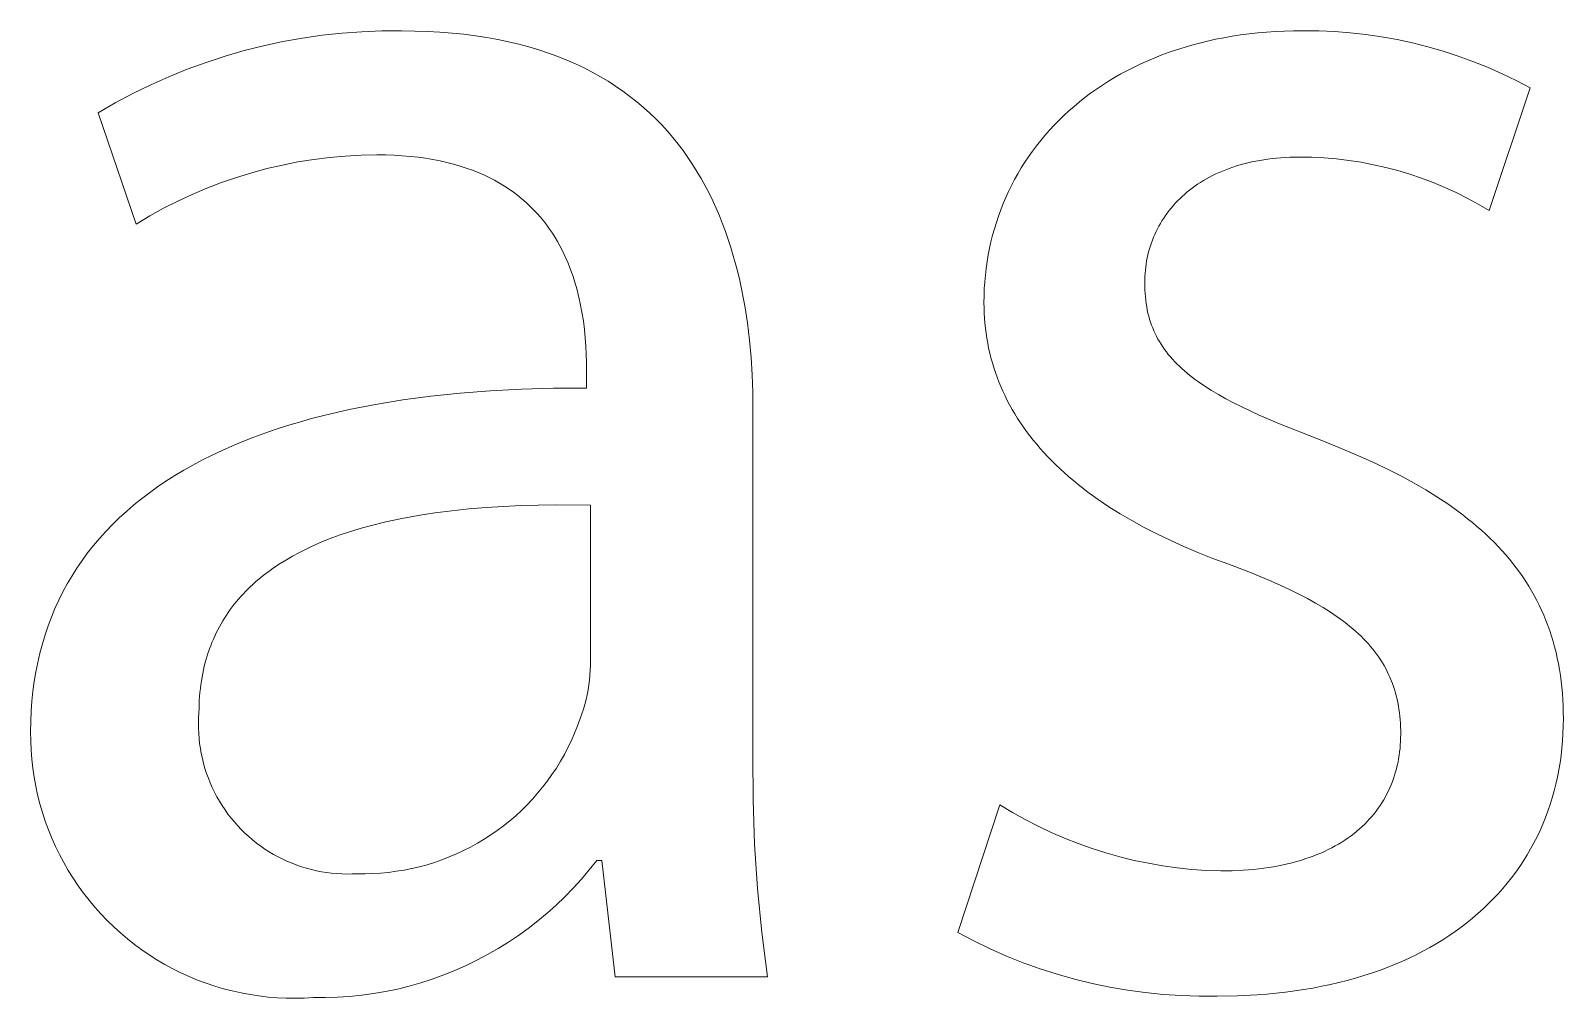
# Model space of a CAD drawing. Header units: millimetres. Extents: x 1434 to 4837, y 1889 to 4267.
# Drawn here: x 4309.7 to 4337.04, y 1946.12 to 1963.37 of the extents above; entities that cross this region are included whole.
import ezdxf

# ---------------------------------------------------------------- set-up
doc = ezdxf.new("R2010")
doc.units = ezdxf.units.MM
doc.header["$MEASUREMENT"] = 0
doc.layers.add('Domyślny', color=7, linetype='Continuous', true_color=0x000000)

msp = doc.modelspace()

# ---------------------------------------------------------------- linework, layer by layer
at = {"layer": 'Domyślny', "color": 18, "lineweight": 15, "true_color": 0x000000}
for p, q in [((4314.197, 1963.176), (4314.546, 1963.238)), ((4314.546, 1963.238), (4314.898, 1963.289)), ((4314.898, 1963.289), (4315.251, 1963.327)), ((4315.251, 1963.327), (4315.605, 1963.353)), ((4315.605, 1963.353), (4315.96, 1963.366)), ((4315.96, 1963.366), (4316.315, 1963.368)), ((4316.315, 1963.368), (4316.548, 1963.365)), ((4316.548, 1963.365), (4316.776, 1963.358)), ((4316.776, 1963.358), (4316.998, 1963.345)), ((4316.998, 1963.345), (4317.215, 1963.328)), ((4317.215, 1963.328), (4317.426, 1963.306)), ((4317.426, 1963.306), (4317.632, 1963.28)), ((4317.632, 1963.28), (4317.833, 1963.249)), ((4317.833, 1963.249), (4318.029, 1963.213)), ((4318.029, 1963.213), (4318.22, 1963.173)), ((4330.69, 1963.185), (4330.833, 1963.217)), ((4330.833, 1963.217), (4330.979, 1963.246)), ((4330.979, 1963.246), (4331.127, 1963.271)), ((4331.127, 1963.271), (4331.278, 1963.295)), ((4331.278, 1963.295), (4331.43, 1963.315)), ((4331.43, 1963.315), (4331.585, 1963.332)), ((4331.585, 1963.332), (4331.742, 1963.346)), ((4331.742, 1963.346), (4331.901, 1963.357)), ((4331.901, 1963.357), (4332.062, 1963.365)), ((4332.062, 1963.365), (4332.225, 1963.37)), ((4332.225, 1963.37), (4332.39, 1963.371)), ((4332.39, 1963.371), (4332.672, 1963.368)), ((4332.672, 1963.368), (4332.953, 1963.356)), ((4332.953, 1963.356), (4333.235, 1963.334)), ((4333.235, 1963.334), (4333.515, 1963.303)), ((4333.515, 1963.303), (4333.794, 1963.262)), ((4333.794, 1963.262), (4334.071, 1963.212)), ((4334.071, 1963.212), (4334.346, 1963.153)), ((4312.826, 1962.806), (4313.164, 1962.916)), ((4313.164, 1962.916), (4313.505, 1963.015)), ((4313.505, 1963.015), (4313.849, 1963.101)), ((4313.849, 1963.101), (4314.197, 1963.176)), ((4318.22, 1963.173), (4318.405, 1963.129)), ((4318.405, 1963.129), (4318.586, 1963.081)), ((4318.586, 1963.081), (4318.762, 1963.028)), ((4318.762, 1963.028), (4318.933, 1962.971)), ((4318.933, 1962.971), (4319.099, 1962.911)), ((4329.747, 1962.888), (4329.875, 1962.939)), ((4329.875, 1962.939), (4330.005, 1962.986)), ((4330.005, 1962.986), (4330.137, 1963.031)), ((4330.137, 1963.031), (4330.272, 1963.074)), ((4330.272, 1963.074), (4330.409, 1963.114)), ((4330.409, 1963.114), (4330.548, 1963.151)), ((4330.548, 1963.151), (4330.69, 1963.185)), ((4334.346, 1963.153), (4334.62, 1963.084)), ((4334.62, 1963.084), (4334.891, 1963.006)), ((4334.891, 1963.006), (4335.159, 1962.919)), ((4335.159, 1962.919), (4335.424, 1962.823)), ((4312.163, 1962.551), (4312.492, 1962.684)), ((4312.492, 1962.684), (4312.826, 1962.806)), ((4319.099, 1962.911), (4319.26, 1962.846)), ((4319.26, 1962.846), (4319.417, 1962.778)), ((4319.417, 1962.778), (4319.569, 1962.706)), ((4319.569, 1962.706), (4319.716, 1962.63)), ((4329.145, 1962.6), (4329.26, 1962.663)), ((4329.26, 1962.663), (4329.379, 1962.723)), ((4329.379, 1962.723), (4329.499, 1962.78)), ((4329.499, 1962.78), (4329.622, 1962.836)), ((4329.622, 1962.836), (4329.747, 1962.888)), ((4335.424, 1962.823), (4335.685, 1962.718)), ((4335.685, 1962.718), (4335.943, 1962.604)), ((4311.52, 1962.25), (4311.839, 1962.406)), ((4311.839, 1962.406), (4312.163, 1962.551)), ((4319.716, 1962.63), (4319.859, 1962.551)), ((4319.859, 1962.551), (4319.998, 1962.468)), ((4319.998, 1962.468), (4320.132, 1962.382)), ((4320.132, 1962.382), (4320.262, 1962.292)), ((4328.707, 1962.328), (4328.813, 1962.4)), ((4328.813, 1962.4), (4328.921, 1962.469)), ((4328.921, 1962.469), (4329.032, 1962.536)), ((4329.032, 1962.536), (4329.145, 1962.6)), ((4335.943, 1962.604), (4336.197, 1962.482)), ((4336.197, 1962.482), (4336.447, 1962.351)), ((4311.206, 1962.083), (4311.52, 1962.25)), ((4320.262, 1962.292), (4320.387, 1962.199)), ((4320.387, 1962.199), (4320.509, 1962.103)), ((4320.509, 1962.103), (4320.626, 1962.004)), ((4328.309, 1962.022), (4328.404, 1962.102)), ((4328.404, 1962.102), (4328.503, 1962.179)), ((4328.503, 1962.179), (4328.603, 1962.255)), ((4328.603, 1962.255), (4328.707, 1962.328)), ((4336.447, 1962.351), (4335.71, 1960.164)), ((4310.899, 1961.906), (4311.206, 1962.083)), ((4311.578, 1959.923), (4310.899, 1961.906)), ((4320.626, 1962.004), (4320.739, 1961.902)), ((4320.739, 1961.902), (4320.848, 1961.797)), ((4328.037, 1961.771), (4328.125, 1961.857)), ((4328.125, 1961.857), (4328.216, 1961.941)), ((4328.216, 1961.941), (4328.309, 1962.022)), ((4320.848, 1961.797), (4320.953, 1961.69)), ((4320.953, 1961.69), (4321.054, 1961.579)), ((4321.054, 1961.579), (4321.152, 1961.466)), ((4327.79, 1961.504), (4327.87, 1961.595)), ((4327.87, 1961.595), (4327.952, 1961.684)), ((4327.952, 1961.684), (4328.037, 1961.771)), ((4321.152, 1961.466), (4321.245, 1961.35)), ((4321.245, 1961.35), (4321.335, 1961.232)), ((4327.566, 1961.221), (4327.638, 1961.317)), ((4327.638, 1961.317), (4327.713, 1961.411)), ((4327.713, 1961.411), (4327.79, 1961.504)), ((4314.466, 1961.03), (4314.189, 1960.976)), ((4314.746, 1961.075), (4314.466, 1961.03)), ((4315.026, 1961.11), (4314.746, 1961.075)), ((4315.308, 1961.136), (4315.026, 1961.11)), ((4315.59, 1961.152), (4315.308, 1961.136)), ((4315.873, 1961.158), (4315.59, 1961.152)), ((4316.029, 1961.156), (4315.873, 1961.158)), ((4316.18, 1961.151), (4316.029, 1961.156)), ((4316.327, 1961.142), (4316.18, 1961.151)), ((4316.47, 1961.13), (4316.327, 1961.142)), ((4316.608, 1961.115), (4316.47, 1961.13)), ((4316.743, 1961.096), (4316.608, 1961.115)), ((4316.873, 1961.074), (4316.743, 1961.096)), ((4317, 1961.05), (4316.873, 1961.074)), ((4317.123, 1961.022), (4317, 1961.05)), ((4317.242, 1960.992), (4317.123, 1961.022)), ((4321.335, 1961.232), (4321.421, 1961.111)), ((4321.421, 1961.111), (4321.503, 1960.988)), ((4327.367, 1960.923), (4327.431, 1961.024)), ((4327.431, 1961.024), (4327.497, 1961.123)), ((4327.497, 1961.123), (4327.566, 1961.221)), ((4331.407, 1961.014), (4331.339, 1960.997)), ((4331.477, 1961.03), (4331.407, 1961.014)), ((4331.548, 1961.045), (4331.477, 1961.03)), ((4331.62, 1961.058), (4331.548, 1961.045)), ((4331.693, 1961.07), (4331.62, 1961.058)), ((4331.767, 1961.081), (4331.693, 1961.07)), ((4331.843, 1961.09), (4331.767, 1961.081)), ((4331.92, 1961.098), (4331.843, 1961.09)), ((4331.998, 1961.104), (4331.92, 1961.098)), ((4332.077, 1961.109), (4331.998, 1961.104)), ((4332.158, 1961.113), (4332.077, 1961.109)), ((4332.239, 1961.115), (4332.158, 1961.113)), ((4332.322, 1961.116), (4332.239, 1961.115)), ((4332.545, 1961.113), (4332.322, 1961.116)), ((4332.767, 1961.102), (4332.545, 1961.113)), ((4332.989, 1961.084), (4332.767, 1961.102)), ((4333.211, 1961.058), (4332.989, 1961.084)), ((4333.431, 1961.024), (4333.211, 1961.058)), ((4333.65, 1960.982), (4333.431, 1961.024)), ((4313.37, 1960.755), (4313.102, 1960.663)), ((4313.64, 1960.838), (4313.37, 1960.755)), ((4313.913, 1960.912), (4313.64, 1960.838)), ((4314.189, 1960.976), (4313.913, 1960.912)), ((4317.357, 1960.958), (4317.242, 1960.992)), ((4317.468, 1960.922), (4317.357, 1960.958)), ((4317.576, 1960.884), (4317.468, 1960.922)), ((4317.68, 1960.842), (4317.576, 1960.884)), ((4317.78, 1960.799), (4317.68, 1960.842)), ((4317.877, 1960.753), (4317.78, 1960.799)), ((4317.971, 1960.704), (4317.877, 1960.753)), ((4321.503, 1960.988), (4321.582, 1960.863)), ((4321.582, 1960.863), (4321.658, 1960.735)), ((4321.658, 1960.735), (4321.73, 1960.606)), ((4327.249, 1960.717), (4327.307, 1960.821)), ((4327.307, 1960.821), (4327.367, 1960.923)), ((4330.669, 1960.729), (4330.616, 1960.698)), ((4330.724, 1960.759), (4330.669, 1960.729)), ((4330.78, 1960.788), (4330.724, 1960.759)), ((4330.837, 1960.816), (4330.78, 1960.788)), ((4330.895, 1960.842), (4330.837, 1960.816)), ((4330.955, 1960.868), (4330.895, 1960.842)), ((4331.016, 1960.892), (4330.955, 1960.868)), ((4331.078, 1960.916), (4331.016, 1960.892)), ((4331.141, 1960.938), (4331.078, 1960.916)), ((4331.206, 1960.959), (4331.141, 1960.938)), ((4331.272, 1960.978), (4331.206, 1960.959)), ((4331.339, 1960.997), (4331.272, 1960.978)), ((4333.867, 1960.933), (4333.65, 1960.982)), ((4334.083, 1960.877), (4333.867, 1960.933)), ((4334.296, 1960.813), (4334.083, 1960.877)), ((4334.507, 1960.741), (4334.296, 1960.813)), ((4334.716, 1960.663), (4334.507, 1960.741)), ((4312.838, 1960.562), (4312.578, 1960.452)), ((4313.102, 1960.663), (4312.838, 1960.562)), ((4318.061, 1960.654), (4317.971, 1960.704)), ((4318.148, 1960.601), (4318.061, 1960.654)), ((4318.232, 1960.546), (4318.148, 1960.601)), ((4318.312, 1960.49), (4318.232, 1960.546)), ((4318.39, 1960.431), (4318.312, 1960.49)), ((4321.73, 1960.606), (4321.798, 1960.474)), ((4321.798, 1960.474), (4321.863, 1960.34)), ((4327.092, 1960.398), (4327.141, 1960.506)), ((4327.141, 1960.506), (4327.193, 1960.612)), ((4327.193, 1960.612), (4327.249, 1960.717)), ((4330.322, 1960.491), (4330.278, 1960.453)), ((4330.368, 1960.528), (4330.322, 1960.491)), ((4330.415, 1960.564), (4330.368, 1960.528)), ((4330.463, 1960.599), (4330.415, 1960.564)), ((4330.513, 1960.633), (4330.463, 1960.599)), ((4330.564, 1960.666), (4330.513, 1960.633)), ((4330.616, 1960.698), (4330.564, 1960.666)), ((4334.921, 1960.577), (4334.716, 1960.663)), ((4335.124, 1960.484), (4334.921, 1960.577)), ((4335.323, 1960.384), (4335.124, 1960.484)), ((4312.069, 1960.204), (4311.821, 1960.068)), ((4312.321, 1960.332), (4312.069, 1960.204)), ((4312.578, 1960.452), (4312.321, 1960.332)), ((4318.464, 1960.37), (4318.39, 1960.431)), ((4318.535, 1960.308), (4318.464, 1960.37)), ((4318.604, 1960.245), (4318.535, 1960.308)), ((4318.669, 1960.179), (4318.604, 1960.245)), ((4321.863, 1960.34), (4321.925, 1960.205)), ((4321.925, 1960.205), (4321.984, 1960.068)), ((4327.001, 1960.178), (4327.045, 1960.288)), ((4327.045, 1960.288), (4327.092, 1960.398)), ((4330.04, 1960.208), (4330.004, 1960.165)), ((4330.076, 1960.251), (4330.04, 1960.208)), ((4330.114, 1960.293), (4330.076, 1960.251)), ((4330.153, 1960.335), (4330.114, 1960.293)), ((4330.193, 1960.375), (4330.153, 1960.335)), ((4330.235, 1960.415), (4330.193, 1960.375)), ((4330.278, 1960.453), (4330.235, 1960.415)), ((4335.518, 1960.278), (4335.323, 1960.384)), ((4335.71, 1960.164), (4335.518, 1960.278)), ((4311.821, 1960.068), (4311.578, 1959.923)), ((4318.732, 1960.112), (4318.669, 1960.179)), ((4318.792, 1960.044), (4318.732, 1960.112)), ((4318.849, 1959.974), (4318.792, 1960.044)), ((4318.903, 1959.904), (4318.849, 1959.974)), ((4321.984, 1960.068), (4322.04, 1959.929)), ((4322.04, 1959.929), (4322.092, 1959.789)), ((4326.888, 1959.839), (4326.923, 1959.953)), ((4326.923, 1959.953), (4326.961, 1960.066)), ((4326.961, 1960.066), (4327.001, 1960.178)), ((4329.849, 1959.935), (4329.822, 1959.887)), ((4329.877, 1959.982), (4329.849, 1959.935)), ((4329.907, 1960.029), (4329.877, 1959.982)), ((4329.938, 1960.075), (4329.907, 1960.029)), ((4329.971, 1960.12), (4329.938, 1960.075)), ((4330.004, 1960.165), (4329.971, 1960.12)), ((4318.955, 1959.832), (4318.903, 1959.904)), ((4319.005, 1959.759), (4318.955, 1959.832)), ((4319.052, 1959.685), (4319.005, 1959.759)), ((4319.096, 1959.61), (4319.052, 1959.685)), ((4322.092, 1959.789), (4322.141, 1959.647)), ((4322.141, 1959.647), (4322.188, 1959.503)), ((4326.827, 1959.608), (4326.856, 1959.724)), ((4326.856, 1959.724), (4326.888, 1959.839)), ((4329.707, 1959.638), (4329.688, 1959.586)), ((4329.727, 1959.689), (4329.707, 1959.638)), ((4329.749, 1959.739), (4329.727, 1959.689)), ((4329.772, 1959.789), (4329.749, 1959.739)), ((4329.796, 1959.839), (4329.772, 1959.789)), ((4329.822, 1959.887), (4329.796, 1959.839)), ((4319.139, 1959.534), (4319.096, 1959.61)), ((4319.179, 1959.457), (4319.139, 1959.534)), ((4319.216, 1959.38), (4319.179, 1959.457)), ((4319.252, 1959.302), (4319.216, 1959.38)), ((4322.188, 1959.503), (4322.231, 1959.359)), ((4326.757, 1959.254), (4326.778, 1959.373)), ((4326.778, 1959.373), (4326.801, 1959.491)), ((4326.801, 1959.491), (4326.827, 1959.608)), ((4329.626, 1959.374), (4329.614, 1959.32)), ((4329.639, 1959.428), (4329.626, 1959.374)), ((4329.654, 1959.481), (4329.639, 1959.428)), ((4329.67, 1959.534), (4329.654, 1959.481)), ((4329.688, 1959.586), (4329.67, 1959.534)), ((4319.285, 1959.224), (4319.252, 1959.302)), ((4319.317, 1959.145), (4319.285, 1959.224)), ((4319.346, 1959.066), (4319.317, 1959.145)), ((4322.231, 1959.359), (4322.272, 1959.212)), ((4322.272, 1959.212), (4322.31, 1959.065)), ((4326.727, 1959.013), (4326.74, 1959.134)), ((4326.74, 1959.134), (4326.757, 1959.254)), ((4329.58, 1959.099), (4329.575, 1959.043)), ((4329.586, 1959.155), (4329.58, 1959.099)), ((4329.594, 1959.211), (4329.586, 1959.155)), ((4329.603, 1959.266), (4329.594, 1959.211)), ((4329.614, 1959.32), (4329.603, 1959.266)), ((4319.374, 1958.987), (4319.346, 1959.066)), ((4319.399, 1958.907), (4319.374, 1958.987)), ((4319.423, 1958.828), (4319.399, 1958.907)), ((4319.445, 1958.748), (4319.423, 1958.828)), ((4322.31, 1959.065), (4322.345, 1958.917)), ((4322.345, 1958.917), (4322.377, 1958.768)), ((4326.708, 1958.768), (4326.716, 1958.891)), ((4326.716, 1958.891), (4326.727, 1959.013)), ((4329.571, 1958.987), (4329.569, 1958.93)), ((4329.569, 1958.93), (4329.569, 1958.872)), ((4329.569, 1958.872), (4329.569, 1958.809)), ((4329.575, 1959.043), (4329.571, 1958.987)), ((4319.466, 1958.668), (4319.445, 1958.748)), ((4319.484, 1958.589), (4319.466, 1958.668)), ((4319.502, 1958.51), (4319.484, 1958.589)), ((4322.377, 1958.768), (4322.407, 1958.617)), ((4322.407, 1958.617), (4322.434, 1958.466)), ((4326.702, 1958.521), (4326.703, 1958.645)), ((4326.703, 1958.645), (4326.708, 1958.768)), ((4329.569, 1958.809), (4329.571, 1958.746)), ((4329.571, 1958.746), (4329.575, 1958.685)), ((4329.575, 1958.685), (4329.58, 1958.624)), ((4329.58, 1958.624), (4329.586, 1958.565)), ((4329.586, 1958.565), (4329.594, 1958.506)), ((4319.531, 1958.352), (4319.502, 1958.51)), ((4319.556, 1958.197), (4319.531, 1958.352)), ((4322.434, 1958.466), (4322.481, 1958.161)), ((4326.703, 1958.429), (4326.702, 1958.521)), ((4326.706, 1958.337), (4326.703, 1958.429)), ((4326.711, 1958.246), (4326.706, 1958.337)), ((4329.594, 1958.506), (4329.604, 1958.449)), ((4329.604, 1958.449), (4329.615, 1958.392)), ((4329.615, 1958.392), (4329.627, 1958.336)), ((4329.627, 1958.336), (4329.641, 1958.282)), ((4329.641, 1958.282), (4329.656, 1958.228)), ((4319.575, 1958.044), (4319.556, 1958.197)), ((4319.59, 1957.894), (4319.575, 1958.044)), ((4322.481, 1958.161), (4322.519, 1957.854)), ((4326.718, 1958.156), (4326.711, 1958.246)), ((4326.727, 1958.065), (4326.718, 1958.156)), ((4326.739, 1957.976), (4326.727, 1958.065)), ((4329.656, 1958.228), (4329.673, 1958.175)), ((4329.673, 1958.175), (4329.691, 1958.123)), ((4329.691, 1958.123), (4329.711, 1958.072)), ((4329.711, 1958.072), (4329.732, 1958.021)), ((4329.732, 1958.021), (4329.754, 1957.971)), ((4319.601, 1957.748), (4319.59, 1957.894)), ((4319.608, 1957.606), (4319.601, 1957.748)), ((4322.519, 1957.854), (4322.547, 1957.545)), ((4326.752, 1957.887), (4326.739, 1957.976)), ((4326.768, 1957.798), (4326.752, 1957.887)), ((4326.785, 1957.71), (4326.768, 1957.798)), ((4329.754, 1957.971), (4329.779, 1957.923)), ((4329.779, 1957.923), (4329.804, 1957.874)), ((4329.804, 1957.874), (4329.832, 1957.827)), ((4329.832, 1957.827), (4329.86, 1957.78)), ((4329.86, 1957.78), (4329.89, 1957.734)), ((4329.89, 1957.734), (4329.922, 1957.689)), ((4319.611, 1957.47), (4319.608, 1957.606)), ((4319.613, 1957.339), (4319.611, 1957.47)), ((4322.547, 1957.545), (4322.566, 1957.235)), ((4326.805, 1957.623), (4326.785, 1957.71)), ((4326.827, 1957.536), (4326.805, 1957.623)), ((4326.851, 1957.45), (4326.827, 1957.536)), ((4326.877, 1957.364), (4326.851, 1957.45)), ((4329.922, 1957.689), (4329.956, 1957.644)), ((4329.956, 1957.644), (4329.99, 1957.599)), ((4329.99, 1957.599), (4330.027, 1957.556)), ((4330.027, 1957.556), (4330.065, 1957.513)), ((4330.065, 1957.513), (4330.104, 1957.47)), ((4330.104, 1957.47), (4330.145, 1957.428)), ((4319.613, 1956.999), (4319.613, 1957.339)), ((4322.566, 1957.235), (4322.578, 1956.925)), ((4326.905, 1957.279), (4326.877, 1957.364)), ((4326.935, 1957.194), (4326.905, 1957.279)), ((4326.967, 1957.11), (4326.935, 1957.194)), ((4330.145, 1957.428), (4330.188, 1957.387)), ((4330.188, 1957.387), (4330.232, 1957.346)), ((4330.232, 1957.346), (4330.278, 1957.305)), ((4330.278, 1957.305), (4330.325, 1957.265)), ((4330.325, 1957.265), (4330.374, 1957.225)), ((4330.374, 1957.225), (4330.424, 1957.186)), ((4330.424, 1957.186), (4330.476, 1957.147)), ((4316.837, 1956.854), (4317.358, 1956.909)), ((4317.358, 1956.909), (4317.896, 1956.951)), ((4317.896, 1956.951), (4318.452, 1956.98)), ((4318.452, 1956.98), (4319.024, 1956.996)), ((4319.024, 1956.996), (4319.613, 1956.999)), ((4322.578, 1956.925), (4322.581, 1956.614)), ((4327.002, 1957.026), (4326.967, 1957.11)), ((4327.038, 1956.944), (4327.002, 1957.026)), ((4327.077, 1956.861), (4327.038, 1956.944)), ((4330.476, 1957.147), (4330.53, 1957.108)), ((4330.53, 1957.108), (4330.642, 1957.032)), ((4330.642, 1957.032), (4330.76, 1956.956)), ((4330.76, 1956.956), (4330.885, 1956.882)), ((4315.377, 1956.615), (4315.846, 1956.707)), ((4315.846, 1956.707), (4316.333, 1956.787)), ((4316.333, 1956.787), (4316.837, 1956.854)), ((4327.117, 1956.78), (4327.077, 1956.861)), ((4327.16, 1956.699), (4327.117, 1956.78)), ((4327.205, 1956.618), (4327.16, 1956.699)), ((4330.885, 1956.882), (4331.017, 1956.808)), ((4331.017, 1956.808), (4331.155, 1956.735)), ((4331.155, 1956.735), (4331.299, 1956.662)), ((4331.299, 1956.662), (4331.608, 1956.517)), ((4314.281, 1956.331), (4314.491, 1956.394)), ((4314.491, 1956.394), (4314.706, 1956.454)), ((4314.706, 1956.454), (4314.925, 1956.511)), ((4314.925, 1956.511), (4315.377, 1956.615)), ((4322.581, 1956.614), (4322.581, 1950.45)), ((4327.252, 1956.538), (4327.205, 1956.618)), ((4327.302, 1956.459), (4327.252, 1956.538)), ((4327.353, 1956.38), (4327.302, 1956.459)), ((4327.406, 1956.302), (4327.353, 1956.38)), ((4331.608, 1956.517), (4331.943, 1956.372)), ((4331.943, 1956.372), (4332.696, 1956.074)), ((4313.484, 1956.048), (4313.677, 1956.123)), ((4313.677, 1956.123), (4313.874, 1956.195)), ((4313.874, 1956.195), (4314.075, 1956.265)), ((4314.075, 1956.265), (4314.281, 1956.331)), ((4327.462, 1956.225), (4327.406, 1956.302)), ((4327.52, 1956.148), (4327.462, 1956.225)), ((4327.58, 1956.072), (4327.52, 1956.148)), ((4312.935, 1955.805), (4313.114, 1955.889)), ((4313.114, 1955.889), (4313.297, 1955.97)), ((4313.297, 1955.97), (4313.484, 1956.048)), ((4327.642, 1955.997), (4327.58, 1956.072)), ((4327.706, 1955.922), (4327.642, 1955.997)), ((4327.772, 1955.848), (4327.706, 1955.922)), ((4327.841, 1955.775), (4327.772, 1955.848)), ((4332.696, 1956.074), (4332.961, 1955.971)), ((4332.961, 1955.971), (4333.217, 1955.865)), ((4333.217, 1955.865), (4333.466, 1955.758)), ((4312.267, 1955.438), (4312.427, 1955.534)), ((4312.427, 1955.534), (4312.592, 1955.627)), ((4312.592, 1955.627), (4312.761, 1955.718)), ((4312.761, 1955.718), (4312.935, 1955.805)), ((4327.912, 1955.702), (4327.841, 1955.775)), ((4327.985, 1955.63), (4327.912, 1955.702)), ((4328.06, 1955.559), (4327.985, 1955.63)), ((4328.137, 1955.488), (4328.06, 1955.559)), ((4333.466, 1955.758), (4333.706, 1955.648)), ((4333.706, 1955.648), (4333.937, 1955.536)), ((4333.937, 1955.536), (4334.161, 1955.421)), ((4311.961, 1955.238), (4312.111, 1955.339)), ((4312.111, 1955.339), (4312.267, 1955.438)), ((4328.216, 1955.418), (4328.137, 1955.488)), ((4328.298, 1955.349), (4328.216, 1955.418)), ((4328.381, 1955.281), (4328.298, 1955.349)), ((4328.555, 1955.146), (4328.381, 1955.281)), ((4334.161, 1955.421), (4334.377, 1955.304)), ((4334.377, 1955.304), (4334.584, 1955.183)), ((4311.537, 1954.915), (4311.673, 1955.025)), ((4311.673, 1955.025), (4311.815, 1955.133)), ((4311.815, 1955.133), (4311.961, 1955.238)), ((4328.738, 1955.014), (4328.555, 1955.146)), ((4328.93, 1954.885), (4328.738, 1955.014)), ((4334.584, 1955.183), (4334.782, 1955.06)), ((4334.782, 1955.06), (4334.973, 1954.933)), ((4311.278, 1954.685), (4311.405, 1954.801)), ((4311.405, 1954.801), (4311.537, 1954.915)), ((4316.61, 1954.729), (4316.319, 1954.675)), ((4316.907, 1954.775), (4316.61, 1954.729)), ((4317.208, 1954.813), (4316.907, 1954.775)), ((4317.513, 1954.846), (4317.208, 1954.813)), ((4317.82, 1954.871), (4317.513, 1954.846)), ((4318.13, 1954.891), (4317.82, 1954.871)), ((4318.44, 1954.906), (4318.13, 1954.891)), ((4319.062, 1954.919), (4318.44, 1954.906)), ((4319.681, 1954.914), (4319.062, 1954.919)), ((4319.681, 1952.059), (4319.681, 1954.914)), ((4329.13, 1954.759), (4328.93, 1954.885)), ((4329.339, 1954.636), (4329.13, 1954.759)), ((4334.973, 1954.933), (4335.155, 1954.804)), ((4335.155, 1954.804), (4335.243, 1954.737)), ((4335.243, 1954.737), (4335.329, 1954.67)), ((4310.925, 1954.318), (4311.038, 1954.443)), ((4311.038, 1954.443), (4311.155, 1954.565)), ((4311.155, 1954.565), (4311.278, 1954.685)), ((4315.481, 1954.468), (4315.348, 1954.425)), ((4315.616, 1954.507), (4315.481, 1954.468)), ((4315.753, 1954.545), (4315.616, 1954.507)), ((4316.033, 1954.614), (4315.753, 1954.545)), ((4316.319, 1954.675), (4316.033, 1954.614)), ((4329.557, 1954.516), (4329.339, 1954.636)), ((4329.784, 1954.399), (4329.557, 1954.516)), ((4335.329, 1954.67), (4335.413, 1954.603)), ((4335.413, 1954.603), (4335.495, 1954.534)), ((4335.495, 1954.534), (4335.574, 1954.464)), ((4335.574, 1954.464), (4335.652, 1954.394)), ((4310.714, 1954.06), (4310.817, 1954.191)), ((4310.817, 1954.191), (4310.925, 1954.318)), ((4314.717, 1954.18), (4314.598, 1954.124)), ((4314.838, 1954.234), (4314.717, 1954.18)), ((4314.962, 1954.285), (4314.838, 1954.234)), ((4315.089, 1954.334), (4314.962, 1954.285)), ((4315.217, 1954.381), (4315.089, 1954.334)), ((4315.348, 1954.425), (4315.217, 1954.381)), ((4330.02, 1954.286), (4329.784, 1954.399)), ((4330.265, 1954.175), (4330.02, 1954.286)), ((4330.519, 1954.068), (4330.265, 1954.175)), ((4335.652, 1954.394), (4335.727, 1954.322)), ((4335.727, 1954.322), (4335.801, 1954.25)), ((4335.801, 1954.25), (4335.872, 1954.176)), ((4335.872, 1954.176), (4335.941, 1954.102)), ((4310.523, 1953.79), (4310.616, 1953.927)), ((4310.616, 1953.927), (4310.714, 1954.06)), ((4314.258, 1953.94), (4314.15, 1953.873)), ((4314.368, 1954.004), (4314.258, 1953.94)), ((4314.482, 1954.065), (4314.368, 1954.004)), ((4314.598, 1954.124), (4314.482, 1954.065)), ((4330.781, 1953.964), (4330.519, 1954.068)), ((4331.053, 1953.864), (4330.781, 1953.964)), ((4335.941, 1954.102), (4336.008, 1954.026)), ((4336.008, 1954.026), (4336.073, 1953.95)), ((4336.073, 1953.95), (4336.136, 1953.873)), ((4310.351, 1953.51), (4310.435, 1953.651)), ((4310.435, 1953.651), (4310.523, 1953.79)), ((4313.846, 1953.656), (4313.798, 1953.618)), ((4313.944, 1953.731), (4313.846, 1953.656)), ((4314.045, 1953.804), (4313.944, 1953.731)), ((4314.15, 1953.873), (4314.045, 1953.804)), ((4331.454, 1953.711), (4331.053, 1953.864)), ((4331.823, 1953.558), (4331.454, 1953.711)), ((4336.136, 1953.873), (4336.197, 1953.794)), ((4336.197, 1953.794), (4336.255, 1953.715)), ((4336.255, 1953.715), (4336.312, 1953.634)), ((4336.312, 1953.634), (4336.366, 1953.552)), ((4310.199, 1953.218), (4310.273, 1953.365)), ((4310.273, 1953.365), (4310.351, 1953.51)), ((4313.529, 1953.371), (4313.488, 1953.328)), ((4313.572, 1953.414), (4313.529, 1953.371)), ((4313.615, 1953.457), (4313.572, 1953.414)), ((4313.66, 1953.498), (4313.615, 1953.457)), ((4313.705, 1953.539), (4313.66, 1953.498)), ((4313.751, 1953.579), (4313.705, 1953.539)), ((4313.798, 1953.618), (4313.751, 1953.579)), ((4331.996, 1953.481), (4331.823, 1953.558)), ((4332.162, 1953.403), (4331.996, 1953.481)), ((4332.32, 1953.325), (4332.162, 1953.403)), ((4336.366, 1953.552), (4336.419, 1953.47)), ((4336.419, 1953.47), (4336.469, 1953.386)), ((4336.469, 1953.386), (4336.517, 1953.301)), ((4310.13, 1953.067), (4310.199, 1953.218)), ((4313.294, 1953.098), (4313.258, 1953.05)), ((4313.33, 1953.146), (4313.294, 1953.098)), ((4313.368, 1953.192), (4313.33, 1953.146)), ((4313.407, 1953.238), (4313.368, 1953.192)), ((4313.447, 1953.283), (4313.407, 1953.238)), ((4313.488, 1953.328), (4313.447, 1953.283)), ((4332.472, 1953.246), (4332.32, 1953.325)), ((4332.615, 1953.166), (4332.472, 1953.246)), ((4332.752, 1953.086), (4332.615, 1953.166)), ((4332.882, 1953.004), (4332.752, 1953.086)), ((4336.517, 1953.301), (4336.563, 1953.214)), ((4336.563, 1953.214), (4336.607, 1953.127)), ((4336.607, 1953.127), (4336.649, 1953.038)), ((4310.008, 1952.759), (4310.067, 1952.915)), ((4310.067, 1952.915), (4310.13, 1953.067)), ((4313.124, 1952.849), (4313.094, 1952.796)), ((4313.156, 1952.9), (4313.124, 1952.849)), ((4313.189, 1952.951), (4313.156, 1952.9)), ((4313.223, 1953.001), (4313.189, 1952.951)), ((4313.258, 1953.05), (4313.223, 1953.001)), ((4333.004, 1952.921), (4332.882, 1953.004)), ((4333.063, 1952.879), (4333.004, 1952.921)), ((4333.12, 1952.837), (4333.063, 1952.879)), ((4333.175, 1952.794), (4333.12, 1952.837)), ((4336.649, 1953.038), (4336.688, 1952.949)), ((4336.688, 1952.949), (4336.726, 1952.858)), ((4336.726, 1952.858), (4336.761, 1952.765)), ((4309.906, 1952.44), (4309.954, 1952.601)), ((4309.954, 1952.601), (4310.008, 1952.759)), ((4312.981, 1952.579), (4312.956, 1952.523)), ((4313.008, 1952.635), (4312.981, 1952.579)), ((4313.035, 1952.689), (4313.008, 1952.635)), ((4313.064, 1952.743), (4313.035, 1952.689)), ((4313.094, 1952.796), (4313.064, 1952.743)), ((4333.229, 1952.751), (4333.175, 1952.794)), ((4333.281, 1952.708), (4333.229, 1952.751)), ((4333.331, 1952.664), (4333.281, 1952.708)), ((4333.38, 1952.62), (4333.331, 1952.664)), ((4333.427, 1952.575), (4333.38, 1952.62)), ((4333.472, 1952.53), (4333.427, 1952.575)), ((4333.516, 1952.484), (4333.472, 1952.53)), ((4336.761, 1952.765), (4336.794, 1952.672)), ((4336.794, 1952.672), (4336.825, 1952.577)), ((4336.825, 1952.577), (4336.854, 1952.481)), ((4309.824, 1952.109), (4309.862, 1952.276)), ((4309.862, 1952.276), (4309.906, 1952.44)), ((4312.866, 1952.288), (4312.846, 1952.228)), ((4312.887, 1952.348), (4312.866, 1952.288)), ((4312.909, 1952.407), (4312.887, 1952.348)), ((4312.932, 1952.465), (4312.909, 1952.407)), ((4312.956, 1952.523), (4312.932, 1952.465)), ((4333.558, 1952.438), (4333.516, 1952.484)), ((4333.599, 1952.392), (4333.558, 1952.438)), ((4333.638, 1952.345), (4333.599, 1952.392)), ((4333.675, 1952.297), (4333.638, 1952.345)), ((4333.711, 1952.249), (4333.675, 1952.297)), ((4336.854, 1952.481), (4336.881, 1952.384)), ((4336.881, 1952.384), (4336.906, 1952.285)), ((4336.906, 1952.285), (4336.928, 1952.186)), ((4309.79, 1951.94), (4309.824, 1952.109)), ((4312.795, 1952.04), (4312.78, 1951.976)), ((4312.811, 1952.104), (4312.795, 1952.04)), ((4312.828, 1952.166), (4312.811, 1952.104)), ((4312.846, 1952.228), (4312.828, 1952.166)), ((4319.678, 1951.97), (4319.681, 1952.059)), ((4333.746, 1952.2), (4333.711, 1952.249)), ((4333.778, 1952.151), (4333.746, 1952.2)), ((4333.81, 1952.101), (4333.778, 1952.151)), ((4333.839, 1952.051), (4333.81, 1952.101)), ((4333.868, 1952), (4333.839, 1952.051)), ((4333.894, 1951.948), (4333.868, 1952)), ((4336.928, 1952.186), (4336.949, 1952.084)), ((4336.949, 1952.084), (4336.967, 1951.982)), ((4336.967, 1951.982), (4336.983, 1951.878)), ((4309.739, 1951.594), (4309.762, 1951.768)), ((4309.762, 1951.768), (4309.79, 1951.94)), ((4312.733, 1951.71), (4312.724, 1951.641)), ((4312.743, 1951.778), (4312.733, 1951.71)), ((4312.754, 1951.845), (4312.743, 1951.778)), ((4312.766, 1951.911), (4312.754, 1951.845)), ((4312.78, 1951.976), (4312.766, 1951.911)), ((4319.64, 1951.618), (4319.653, 1951.706)), ((4319.653, 1951.706), (4319.664, 1951.794)), ((4319.664, 1951.794), (4319.673, 1951.882)), ((4319.673, 1951.882), (4319.678, 1951.97)), ((4333.92, 1951.896), (4333.894, 1951.948)), ((4333.944, 1951.843), (4333.92, 1951.896)), ((4333.966, 1951.789), (4333.944, 1951.843)), ((4333.987, 1951.735), (4333.966, 1951.789)), ((4334.006, 1951.68), (4333.987, 1951.735)), ((4336.983, 1951.878), (4336.997, 1951.772)), ((4336.997, 1951.772), (4337.009, 1951.666)), ((4309.721, 1951.416), (4309.739, 1951.594)), ((4312.711, 1951.501), (4312.706, 1951.429)), ((4312.717, 1951.572), (4312.711, 1951.501)), ((4312.724, 1951.641), (4312.717, 1951.572)), ((4319.582, 1951.359), (4319.604, 1951.445)), ((4319.604, 1951.445), (4319.623, 1951.531)), ((4319.623, 1951.531), (4319.64, 1951.618)), ((4334.024, 1951.624), (4334.006, 1951.68)), ((4334.041, 1951.568), (4334.024, 1951.624)), ((4334.056, 1951.51), (4334.041, 1951.568)), ((4334.07, 1951.452), (4334.056, 1951.51)), ((4334.083, 1951.394), (4334.07, 1951.452)), ((4337.009, 1951.666), (4337.019, 1951.557)), ((4337.019, 1951.557), (4337.026, 1951.448)), ((4337.026, 1951.448), (4337.032, 1951.337)), ((4309.7, 1951.054), (4309.708, 1951.237)), ((4309.708, 1951.237), (4309.721, 1951.416)), ((4312.7, 1951.209), (4312.694, 1951.118)), ((4312.701, 1951.283), (4312.7, 1951.209)), ((4312.703, 1951.357), (4312.701, 1951.283)), ((4312.706, 1951.429), (4312.703, 1951.357)), ((4319.499, 1951.107), (4319.529, 1951.19)), ((4319.529, 1951.19), (4319.557, 1951.274)), ((4319.557, 1951.274), (4319.582, 1951.359)), ((4334.094, 1951.334), (4334.083, 1951.394)), ((4334.104, 1951.274), (4334.094, 1951.334)), ((4334.112, 1951.212), (4334.104, 1951.274)), ((4334.119, 1951.15), (4334.112, 1951.212)), ((4337.032, 1951.337), (4337.035, 1951.224)), ((4337.035, 1951.224), (4337.036, 1951.11)), ((4309.697, 1950.869), (4309.7, 1951.054)), ((4312.694, 1951.118), (4312.692, 1951.027)), ((4312.692, 1951.027), (4312.692, 1950.935)), ((4312.692, 1950.935), (4312.696, 1950.844)), ((4319.399, 1950.845), (4319.452, 1950.975)), ((4319.452, 1950.975), (4319.499, 1951.107)), ((4334.125, 1951.087), (4334.119, 1951.15)), ((4334.129, 1951.024), (4334.125, 1951.087)), ((4334.133, 1950.959), (4334.129, 1951.024)), ((4334.135, 1950.893), (4334.133, 1950.959)), ((4334.135, 1950.827), (4334.135, 1950.893)), ((4337.034, 1950.975), (4337.029, 1950.841)), ((4337.036, 1951.11), (4337.034, 1950.975)), ((4309.698, 1950.707), (4309.697, 1950.869)), ((4309.705, 1950.545), (4309.698, 1950.707)), ((4312.696, 1950.844), (4312.702, 1950.753)), ((4312.702, 1950.753), (4312.712, 1950.662)), ((4312.712, 1950.662), (4312.725, 1950.572)), ((4319.282, 1950.591), (4319.343, 1950.717)), ((4319.343, 1950.717), (4319.399, 1950.845)), ((4334.123, 1950.576), (4334.128, 1950.638)), ((4334.128, 1950.638), (4334.132, 1950.7)), ((4334.132, 1950.7), (4334.134, 1950.764)), ((4334.134, 1950.764), (4334.135, 1950.827)), ((4337.021, 1950.708), (4337.01, 1950.577)), ((4337.029, 1950.841), (4337.021, 1950.708)), ((4309.717, 1950.384), (4309.705, 1950.545)), ((4309.735, 1950.223), (4309.717, 1950.384)), ((4312.725, 1950.572), (4312.741, 1950.482)), ((4312.741, 1950.482), (4312.76, 1950.393)), ((4312.76, 1950.393), (4312.782, 1950.304)), ((4319.074, 1950.226), (4319.147, 1950.345)), ((4319.147, 1950.345), (4319.217, 1950.467)), ((4319.217, 1950.467), (4319.282, 1950.591)), ((4322.581, 1950.45), (4322.582, 1949.658)), ((4334.087, 1950.332), (4334.098, 1950.392)), ((4334.098, 1950.392), (4334.108, 1950.453)), ((4334.108, 1950.453), (4334.116, 1950.514)), ((4334.116, 1950.514), (4334.123, 1950.576)), ((4336.995, 1950.447), (4336.977, 1950.318)), ((4337.01, 1950.577), (4336.995, 1950.447)), ((4309.759, 1950.062), (4309.735, 1950.223)), ((4312.782, 1950.304), (4312.807, 1950.217)), ((4312.807, 1950.217), (4312.835, 1950.13)), ((4312.835, 1950.13), (4312.867, 1950.044)), ((4318.915, 1949.995), (4318.996, 1950.109)), ((4318.996, 1950.109), (4319.074, 1950.226)), ((4334.008, 1950.04), (4334.027, 1950.097)), ((4334.027, 1950.097), (4334.044, 1950.155)), ((4334.044, 1950.155), (4334.06, 1950.213)), ((4334.06, 1950.213), (4334.074, 1950.272)), ((4334.074, 1950.272), (4334.087, 1950.332)), ((4336.956, 1950.191), (4336.931, 1950.065)), ((4336.977, 1950.318), (4336.956, 1950.191)), ((4309.787, 1949.903), (4309.759, 1950.062)), ((4309.822, 1949.745), (4309.787, 1949.903)), ((4312.867, 1950.044), (4312.901, 1949.959)), ((4312.901, 1949.959), (4312.938, 1949.876)), ((4312.938, 1949.876), (4312.977, 1949.794)), ((4312.977, 1949.794), (4313.02, 1949.713)), ((4318.74, 1949.776), (4318.83, 1949.884)), ((4318.83, 1949.884), (4318.915, 1949.995)), ((4333.89, 1949.765), (4333.917, 1949.818)), ((4333.917, 1949.818), (4333.942, 1949.873)), ((4333.942, 1949.873), (4333.965, 1949.928)), ((4333.965, 1949.928), (4333.987, 1949.984)), ((4333.987, 1949.984), (4334.008, 1950.04)), ((4336.872, 1949.817), (4336.838, 1949.696)), ((4336.903, 1949.94), (4336.872, 1949.817)), ((4336.931, 1950.065), (4336.903, 1949.94)), ((4309.861, 1949.588), (4309.822, 1949.745)), ((4309.907, 1949.432), (4309.861, 1949.588)), ((4313.02, 1949.713), (4313.065, 1949.634)), ((4313.065, 1949.634), (4313.113, 1949.556)), ((4313.113, 1949.556), (4313.164, 1949.48)), ((4318.452, 1949.471), (4318.551, 1949.569)), ((4318.551, 1949.569), (4318.648, 1949.671)), ((4318.648, 1949.671), (4318.74, 1949.776)), ((4322.582, 1949.658), (4322.609, 1948.868)), ((4326.237, 1947.292), (4326.985, 1949.569)), ((4326.985, 1949.569), (4327.208, 1949.435)), ((4333.733, 1949.508), (4333.768, 1949.557)), ((4333.768, 1949.557), (4333.801, 1949.608)), ((4333.801, 1949.608), (4333.832, 1949.659)), ((4333.832, 1949.659), (4333.862, 1949.712)), ((4333.862, 1949.712), (4333.89, 1949.765)), ((4336.801, 1949.576), (4336.761, 1949.458)), ((4336.838, 1949.696), (4336.801, 1949.576)), ((4309.957, 1949.278), (4309.907, 1949.432)), ((4310.013, 1949.126), (4309.957, 1949.278)), ((4313.164, 1949.48), (4313.217, 1949.406)), ((4313.217, 1949.406), (4313.273, 1949.334)), ((4313.273, 1949.334), (4313.331, 1949.264)), ((4313.331, 1949.264), (4313.392, 1949.196)), ((4318.133, 1949.197), (4318.242, 1949.285)), ((4318.242, 1949.285), (4318.349, 1949.376)), ((4318.349, 1949.376), (4318.452, 1949.471)), ((4327.208, 1949.435), (4327.435, 1949.308)), ((4327.435, 1949.308), (4327.667, 1949.188)), ((4333.493, 1949.227), (4333.537, 1949.271)), ((4333.537, 1949.271), (4333.58, 1949.317)), ((4333.58, 1949.317), (4333.62, 1949.363)), ((4333.62, 1949.363), (4333.66, 1949.41)), ((4333.66, 1949.41), (4333.697, 1949.459)), ((4333.697, 1949.459), (4333.733, 1949.508)), ((4336.717, 1949.341), (4336.671, 1949.226)), ((4336.761, 1949.458), (4336.717, 1949.341)), ((4310.074, 1948.976), (4310.013, 1949.126)), ((4310.14, 1948.828), (4310.074, 1948.976)), ((4313.392, 1949.196), (4313.455, 1949.129)), ((4313.455, 1949.129), (4313.52, 1949.065)), ((4313.52, 1949.065), (4313.587, 1949.004)), ((4313.587, 1949.004), (4313.656, 1948.944)), ((4317.788, 1948.957), (4317.906, 1949.033)), ((4317.906, 1949.033), (4318.021, 1949.113)), ((4318.021, 1949.113), (4318.133, 1949.197)), ((4327.667, 1949.188), (4327.902, 1949.077)), ((4327.902, 1949.077), (4328.141, 1948.974)), ((4328.141, 1948.974), (4328.383, 1948.878)), ((4333.141, 1948.942), (4333.196, 1948.98)), ((4333.196, 1948.98), (4333.25, 1949.019)), ((4333.25, 1949.019), (4333.302, 1949.058)), ((4333.302, 1949.058), (4333.352, 1949.099)), ((4333.352, 1949.099), (4333.401, 1949.141)), ((4333.401, 1949.141), (4333.448, 1949.183)), ((4333.448, 1949.183), (4333.493, 1949.227)), ((4336.568, 1949.001), (4336.512, 1948.891)), ((4336.621, 1949.113), (4336.568, 1949.001)), ((4336.671, 1949.226), (4336.621, 1949.113)), ((4310.211, 1948.683), (4310.14, 1948.828)), ((4313.656, 1948.944), (4313.728, 1948.888)), ((4313.728, 1948.888), (4313.801, 1948.833)), ((4313.801, 1948.833), (4313.876, 1948.781)), ((4313.876, 1948.781), (4313.953, 1948.732)), ((4313.953, 1948.732), (4314.031, 1948.685)), ((4317.293, 1948.695), (4317.42, 1948.754)), ((4317.42, 1948.754), (4317.545, 1948.817)), ((4317.545, 1948.817), (4317.668, 1948.885)), ((4317.668, 1948.885), (4317.788, 1948.957)), ((4322.609, 1948.868), (4322.661, 1948.078)), ((4328.383, 1948.878), (4328.629, 1948.791)), ((4328.629, 1948.791), (4328.877, 1948.713)), ((4328.877, 1948.713), (4329.127, 1948.642)), ((4332.641, 1948.682), (4332.709, 1948.71)), ((4332.709, 1948.71), (4332.776, 1948.74)), ((4332.776, 1948.74), (4332.841, 1948.771)), ((4332.841, 1948.771), (4332.904, 1948.803)), ((4332.904, 1948.803), (4332.966, 1948.836)), ((4332.966, 1948.836), (4333.026, 1948.871)), ((4333.026, 1948.871), (4333.084, 1948.906)), ((4333.084, 1948.906), (4333.141, 1948.942)), ((4336.453, 1948.783), (4336.391, 1948.676)), ((4336.512, 1948.891), (4336.453, 1948.783)), ((4310.287, 1948.54), (4310.211, 1948.683)), ((4310.368, 1948.399), (4310.287, 1948.54)), ((4314.031, 1948.685), (4314.111, 1948.642)), ((4314.111, 1948.642), (4314.193, 1948.601)), ((4314.193, 1948.601), (4314.276, 1948.562)), ((4314.276, 1948.562), (4314.36, 1948.527)), ((4314.36, 1948.527), (4314.445, 1948.494)), ((4314.445, 1948.494), (4314.531, 1948.465)), ((4314.531, 1948.465), (4314.619, 1948.438)), ((4314.619, 1948.438), (4314.707, 1948.415)), ((4316.359, 1948.406), (4316.496, 1948.434)), ((4316.496, 1948.434), (4316.632, 1948.466)), ((4316.632, 1948.466), (4316.768, 1948.502)), ((4316.768, 1948.502), (4316.901, 1948.544)), ((4316.901, 1948.544), (4317.034, 1948.59)), ((4317.034, 1948.59), (4317.165, 1948.64)), ((4317.165, 1948.64), (4317.293, 1948.695)), ((4319.794, 1948.58), (4319.66, 1948.41)), ((4319.885, 1948.58), (4319.794, 1948.58)), ((4320.122, 1946.506), (4319.885, 1948.58)), ((4329.127, 1948.642), (4329.38, 1948.58)), ((4329.38, 1948.58), (4329.635, 1948.527)), ((4329.635, 1948.527), (4329.892, 1948.482)), ((4329.892, 1948.482), (4330.149, 1948.446)), ((4330.149, 1948.446), (4330.408, 1948.419)), ((4331.513, 1948.418), (4331.604, 1948.428)), ((4331.604, 1948.428), (4331.694, 1948.44)), ((4331.694, 1948.44), (4331.782, 1948.452)), ((4331.782, 1948.452), (4331.869, 1948.467)), ((4331.869, 1948.467), (4331.953, 1948.482)), ((4331.953, 1948.482), (4332.036, 1948.499)), ((4332.036, 1948.499), (4332.118, 1948.517)), ((4332.118, 1948.517), (4332.198, 1948.537)), ((4332.198, 1948.537), (4332.276, 1948.558)), ((4332.276, 1948.558), (4332.352, 1948.58)), ((4332.352, 1948.58), (4332.427, 1948.604)), ((4332.427, 1948.604), (4332.5, 1948.629)), ((4332.5, 1948.629), (4332.571, 1948.655)), ((4332.571, 1948.655), (4332.641, 1948.682)), ((4336.258, 1948.469), (4336.187, 1948.368)), ((4336.326, 1948.572), (4336.258, 1948.469)), ((4336.391, 1948.676), (4336.326, 1948.572)), ((4310.454, 1948.262), (4310.368, 1948.399)), ((4310.544, 1948.128), (4310.454, 1948.262)), ((4314.707, 1948.415), (4314.796, 1948.394)), ((4314.796, 1948.394), (4314.885, 1948.377)), ((4314.885, 1948.377), (4314.976, 1948.363)), ((4314.976, 1948.363), (4315.066, 1948.351)), ((4315.066, 1948.351), (4315.157, 1948.343)), ((4315.157, 1948.343), (4315.248, 1948.338)), ((4315.248, 1948.338), (4315.339, 1948.336)), ((4315.339, 1948.336), (4315.431, 1948.338)), ((4315.431, 1948.338), (4315.522, 1948.342)), ((4315.522, 1948.342), (4315.662, 1948.341)), ((4315.662, 1948.341), (4315.802, 1948.344)), ((4315.802, 1948.344), (4315.942, 1948.353)), ((4315.942, 1948.353), (4316.081, 1948.366)), ((4316.081, 1948.366), (4316.22, 1948.384)), ((4316.22, 1948.384), (4316.359, 1948.406)), ((4319.521, 1948.245), (4319.376, 1948.085)), ((4319.66, 1948.41), (4319.521, 1948.245)), ((4330.408, 1948.419), (4330.668, 1948.401)), ((4330.668, 1948.401), (4330.928, 1948.391)), ((4330.928, 1948.391), (4331.13, 1948.394)), ((4331.13, 1948.394), (4331.325, 1948.403)), ((4331.325, 1948.403), (4331.513, 1948.418)), ((4336.036, 1948.171), (4335.956, 1948.076)), ((4336.113, 1948.269), (4336.036, 1948.171)), ((4336.187, 1948.368), (4336.113, 1948.269)), ((4310.639, 1947.997), (4310.544, 1948.128)), ((4310.739, 1947.869), (4310.639, 1947.997)), ((4319.226, 1947.931), (4319.07, 1947.781)), ((4319.376, 1948.085), (4319.226, 1947.931)), ((4322.661, 1948.078), (4322.739, 1947.291)), ((4335.787, 1947.891), (4335.698, 1947.802)), ((4335.873, 1947.983), (4335.787, 1947.891)), ((4335.956, 1948.076), (4335.873, 1947.983)), ((4310.843, 1947.744), (4310.739, 1947.869)), ((4310.951, 1947.624), (4310.843, 1947.744)), ((4311.063, 1947.507), (4310.951, 1947.624)), ((4318.909, 1947.637), (4318.743, 1947.499)), ((4319.07, 1947.781), (4318.909, 1947.637)), ((4335.512, 1947.63), (4335.414, 1947.547)), ((4335.606, 1947.715), (4335.512, 1947.63)), ((4335.698, 1947.802), (4335.606, 1947.715)), ((4311.179, 1947.394), (4311.063, 1947.507)), ((4311.299, 1947.285), (4311.179, 1947.394)), ((4318.573, 1947.367), (4318.398, 1947.24)), ((4318.743, 1947.499), (4318.573, 1947.367)), ((4335.211, 1947.387), (4335.105, 1947.31)), ((4335.314, 1947.466), (4335.211, 1947.387)), ((4335.414, 1947.547), (4335.314, 1947.466)), ((4311.423, 1947.181), (4311.299, 1947.285)), ((4311.55, 1947.08), (4311.423, 1947.181)), ((4311.681, 1946.984), (4311.55, 1947.08)), ((4318.219, 1947.12), (4318.035, 1947.006)), ((4318.398, 1947.24), (4318.219, 1947.12)), ((4322.739, 1947.291), (4322.842, 1946.506)), ((4326.521, 1947.142), (4326.237, 1947.292)), ((4326.81, 1947.003), (4326.521, 1947.142)), ((4334.77, 1947.093), (4334.652, 1947.026)), ((4334.884, 1947.163), (4334.77, 1947.093)), ((4334.996, 1947.236), (4334.884, 1947.163)), ((4335.105, 1947.31), (4334.996, 1947.236)), ((4311.814, 1946.893), (4311.681, 1946.984)), ((4311.951, 1946.806), (4311.814, 1946.893)), ((4312.091, 1946.724), (4311.951, 1946.806)), ((4317.657, 1946.798), (4317.463, 1946.704)), ((4317.848, 1946.899), (4317.657, 1946.798)), ((4318.035, 1947.006), (4317.848, 1946.899)), ((4327.104, 1946.874), (4326.81, 1947.003)), ((4327.402, 1946.755), (4327.104, 1946.874)), ((4334.284, 1946.837), (4334.156, 1946.778)), ((4334.41, 1946.897), (4334.284, 1946.837)), ((4334.532, 1946.96), (4334.41, 1946.897)), ((4334.652, 1947.026), (4334.532, 1946.96)), ((4312.233, 1946.647), (4312.091, 1946.724)), ((4312.378, 1946.575), (4312.233, 1946.647)), ((4312.526, 1946.508), (4312.378, 1946.575)), ((4317.065, 1946.536), (4316.862, 1946.463)), ((4317.265, 1946.617), (4317.065, 1946.536)), ((4317.463, 1946.704), (4317.265, 1946.617)), ((4327.704, 1946.646), (4327.402, 1946.755)), ((4328.01, 1946.549), (4327.704, 1946.646)), ((4328.319, 1946.461), (4328.01, 1946.549)), ((4333.475, 1946.524), (4333.33, 1946.481)), ((4333.616, 1946.57), (4333.475, 1946.524)), ((4333.755, 1946.618), (4333.616, 1946.57)), ((4333.891, 1946.669), (4333.755, 1946.618)), ((4334.025, 1946.723), (4333.891, 1946.669)), ((4334.156, 1946.778), (4334.025, 1946.723)), ((4312.676, 1946.446), (4312.526, 1946.508)), ((4312.827, 1946.39), (4312.676, 1946.446)), ((4312.981, 1946.338), (4312.827, 1946.39)), ((4313.136, 1946.292), (4312.981, 1946.338)), ((4313.293, 1946.251), (4313.136, 1946.292)), ((4313.451, 1946.216), (4313.293, 1946.251)), ((4316.028, 1946.242), (4315.815, 1946.205)), ((4316.239, 1946.286), (4316.028, 1946.242)), ((4316.449, 1946.338), (4316.239, 1946.286)), ((4316.657, 1946.397), (4316.449, 1946.338)), ((4316.862, 1946.463), (4316.657, 1946.397)), ((4322.842, 1946.506), (4320.122, 1946.506)), ((4328.631, 1946.385), (4328.319, 1946.461)), ((4328.945, 1946.319), (4328.631, 1946.385)), ((4329.261, 1946.265), (4328.945, 1946.319)), ((4329.579, 1946.221), (4329.261, 1946.265)), ((4332.248, 1946.252), (4332.083, 1946.23)), ((4332.41, 1946.277), (4332.248, 1946.252)), ((4332.57, 1946.304), (4332.41, 1946.277)), ((4332.727, 1946.334), (4332.57, 1946.304)), ((4332.882, 1946.367), (4332.727, 1946.334)), ((4333.034, 1946.402), (4332.882, 1946.367)), ((4333.183, 1946.44), (4333.034, 1946.402)), ((4333.33, 1946.481), (4333.183, 1946.44)), ((4313.61, 1946.186), (4313.451, 1946.216)), ((4313.77, 1946.162), (4313.61, 1946.186)), ((4313.931, 1946.143), (4313.77, 1946.162)), ((4314.093, 1946.13), (4313.931, 1946.143)), ((4314.254, 1946.122), (4314.093, 1946.13)), ((4314.416, 1946.12), (4314.254, 1946.122)), ((4314.578, 1946.123), (4314.416, 1946.12)), ((4314.74, 1946.132), (4314.578, 1946.123)), ((4314.956, 1946.132), (4314.74, 1946.132)), ((4315.172, 1946.139), (4314.956, 1946.132)), ((4315.387, 1946.153), (4315.172, 1946.139)), ((4315.602, 1946.176), (4315.387, 1946.153)), ((4315.815, 1946.205), (4315.602, 1946.176)), ((4329.898, 1946.189), (4329.579, 1946.221)), ((4330.219, 1946.168), (4329.898, 1946.189)), ((4330.539, 1946.157), (4330.219, 1946.168)), ((4330.86, 1946.158), (4330.539, 1946.157)), ((4331.222, 1946.164), (4330.86, 1946.158)), ((4331.574, 1946.182), (4331.222, 1946.164)), ((4331.746, 1946.195), (4331.574, 1946.182)), ((4331.916, 1946.211), (4331.746, 1946.195)), ((4332.083, 1946.23), (4331.916, 1946.211))]:
    msp.add_line(p, q, dxfattribs=at)

doc.saveas('drawing.dxf')
